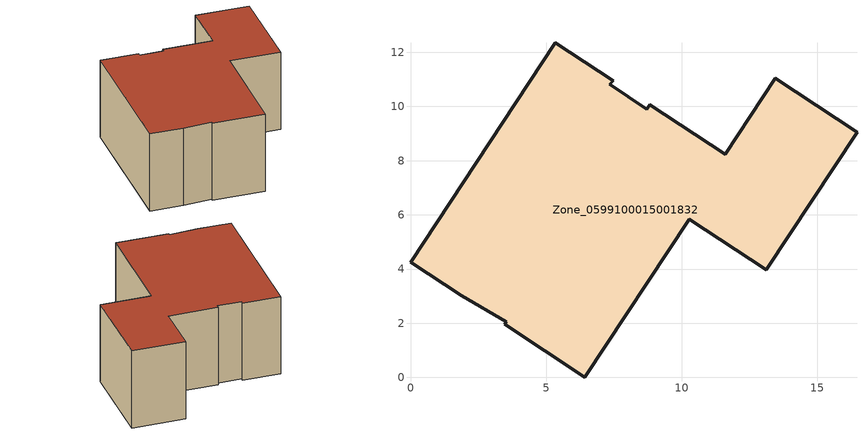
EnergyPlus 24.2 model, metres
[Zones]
Zone_0599100015001832
 floor ground (C_G): 5.34,12.36 7.48,10.95 7.34,10.81 8.72,9.9 8.83,10.06 11.61,8.23 13.46,11.04 16.47,9.05 13.13,3.97 10.29,5.84 6.43,0 3.47,1.96 3.54,2.06 1.88,3.01 0,4.25 z1.25
 wall outside (C_F): 7.48,10.95 5.34,12.36 0,4.25 1.88,3.01 3.54,2.06 3.47,1.96 6.43,0 10.29,5.84 13.13,3.97 16.47,9.05 13.46,11.04 11.61,8.23 8.83,10.06 8.72,9.9 7.34,10.81 7.48,10.95 z1.25:6.91
 roof outside (C_R): 8.83,10.06 8.72,9.9 7.34,10.81 7.48,10.95 5.34,12.36 0,4.25 1.88,3.01 3.54,2.06 3.47,1.96 6.43,0 10.29,5.84 13.13,3.97 16.47,9.05 13.46,11.04 11.61,8.23 z6.91
[BUILDING]
Pand.0599100015001832: North Axis=0; Terrain=City; Loads Convergence Tolerance Value=0.04; Temperature Convergence Tolerance Value=0.4; Solar Distribution=FullExterior; Maximum Number of Warmup Days=25; Minimum Number of Warmup Days=1
[Site:Location]
Rotterdam.The.Hague.AP_ZH_NLD Design_Conditions: Latitude=51.96; Longitude=4.45; Time Zone=1; Elevation=-4.5
[SITE:GROUNDTEMPERATURE:BUILDINGSURFACE]
18, 18, 18, 18, 18, 18, 18, 18, 18, 18, 18, 18
[MATERIAL] Thermal Absorptance=0.9; Solar Absorptance=0.7; Visible Absorptance=0.7
Name | Roughness | Thickness | Conductivity | Density | Specific Heat
G.D.1992-2005 | MediumSmooth | 0.15 | 0.06 | 540 | 1210
F.D.1992-2005 | Rough | 0.3 | 0.12 | 1920 | 840
R.D.1992-2005 | MediumRough | 0.2 | 0.08 | 1500 | 1000
[CONSTRUCTION]
C_G: G.D.1992-2005
C_F: F.D.1992-2005
C_R: R.D.1992-2005
[ZONE]
Zone_0599100015001832: Type=1; Multiplier=1; Ceiling Height=Autocalculate; Volume=Autocalculate; Floor Area=autocalculate; Part of Total Floor Area=Yes
[ZONEINFILTRATION:DESIGNFLOWRATE]
Infil_Zone_0599100015001832: Zone or ZoneList or Space or SpaceList=Zone_0599100015001832; Schedule=AlwaysOn; Design Flow Rate Calculation Method=Flow/Area; Flow Rate per Floor Area=0.0021; Constant Term Coefficient=1; Temperature Term Coefficient=0; Velocity Term Coefficient=0; Velocity Squared Term Coefficient=0
[HVACTEMPLATE:ZONE:IDEALLOADSAIRSYSTEM]
Zone_0599100015001832: Maximum Heating Supply Air Temperature=50; Minimum Cooling Supply Air Temperature=13; Maximum Heating Supply Air Humidity Ratio=0.0156; Minimum Cooling Supply Air Humidity Ratio=0.0077; Heating Limit=NoLimit; Cooling Limit=NoLimit; Dehumidification Control Type=ConstantSensibleHeatRatio; Cooling Sensible Heat Ratio=0.7; Dehumidification Setpoint=60; Humidification Control Type=None; Humidification Setpoint=30; Outdoor Air Method=None; Outdoor Air Flow Rate per Person=0.00944; Outdoor Air Flow Rate per Zone Floor Area=0; Outdoor Air Flow Rate per Zone=0; Demand Controlled Ventilation Type=None; Outdoor Air Economizer Type=NoEconomizer; Heat Recovery Type=None; Sensible Heat Recovery Effectiveness=0.7; Latent Heat Recovery Effectiveness=0.65
[ZONECONTROL:THERMOSTAT]
ThermostatControl_Zone_0599100015001832: Zone or ZoneList=Zone_0599100015001832; Control Type Schedule=DualSetpointControlType; Control 1=Thermostat_Zone_0599100015001832; Temperature Difference Between Cutout And Setpoint=0
[THERMOSTATSETPOINT:DUALSETPOINT]
Thermostat_Zone_0599100015001832: Heating Setpoint Temperature Schedule=HeatingSetpoint_Zone_0599100015001832; Cooling Setpoint Temperature Schedule=CoolingSetpoint_Zone_0599100015001832
[SCHEDULE:COMPACT]
HeatingSetpoint_Zone_0599100015001832: Through: 12/31, For: AllDays, Until: 24:00, 21
CoolingSetpoint_Zone_0599100015001832: Through: 12/31, For: AllDays, Until: 24:00, 24
DualSetpointControlType: Through: 12/31, For: AllDays, Until: 24:00, 4
AlwaysOn: Through: 12/31, For: AllDays, Until: 24:00, 1
